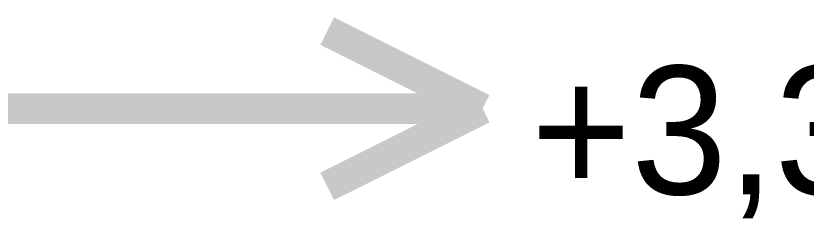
# Model space of a CAD drawing. Header units: inches. Extents: x 0 to 841, y 0 to 594.
# Drawn here: x 758 to 765.71, y 301.42 to 303.4 of the extents above; entities that cross this region are included whole.
import ezdxf

# ---------------------------------------------------------------- set-up
doc = ezdxf.new("R2010")
doc.units = ezdxf.units.IN
doc.layers.add('Sheet', color=255, linetype='Continuous')

msp = doc.modelspace()

# ---------------------------------------------------------------- linework, layer by layer
at = {"layer": 'Sheet'}
for points in [[(762.5547, 302.4874, 0.2997, 0.2997, 0), (761.0391, 303.2452, 0.2997, 0.2997, 0)], [(760.02, 302.4874, 0.2997, 0.2997, 0), (752.5204, 302.4874, 0.2997, 0.2997, 0), (740.0037, 302.4874, 0.2997, 0.2997, 0), (735.0127, 302.4874, 0.2997, 0.2997, 0)], [(760.02, 302.4874, 0.2997, 0.2997, 0), (762.5547, 302.4874, 0.2997, 0.2997, 0)], [(762.5547, 302.4874, 0.2997, 0.2997, 0), (761.0391, 301.7296, 0.2997, 0.2997, 0)]]:
    msp.add_lwpolyline(points, format="xyseb", dxfattribs=at)

# ---------------------------------------------------------------- texts
msp.add_text('+3,3В', height=1.25427, dxfattribs=at).set_placement((763.0251, 301.6512))

doc.saveas('drawing.dxf')
